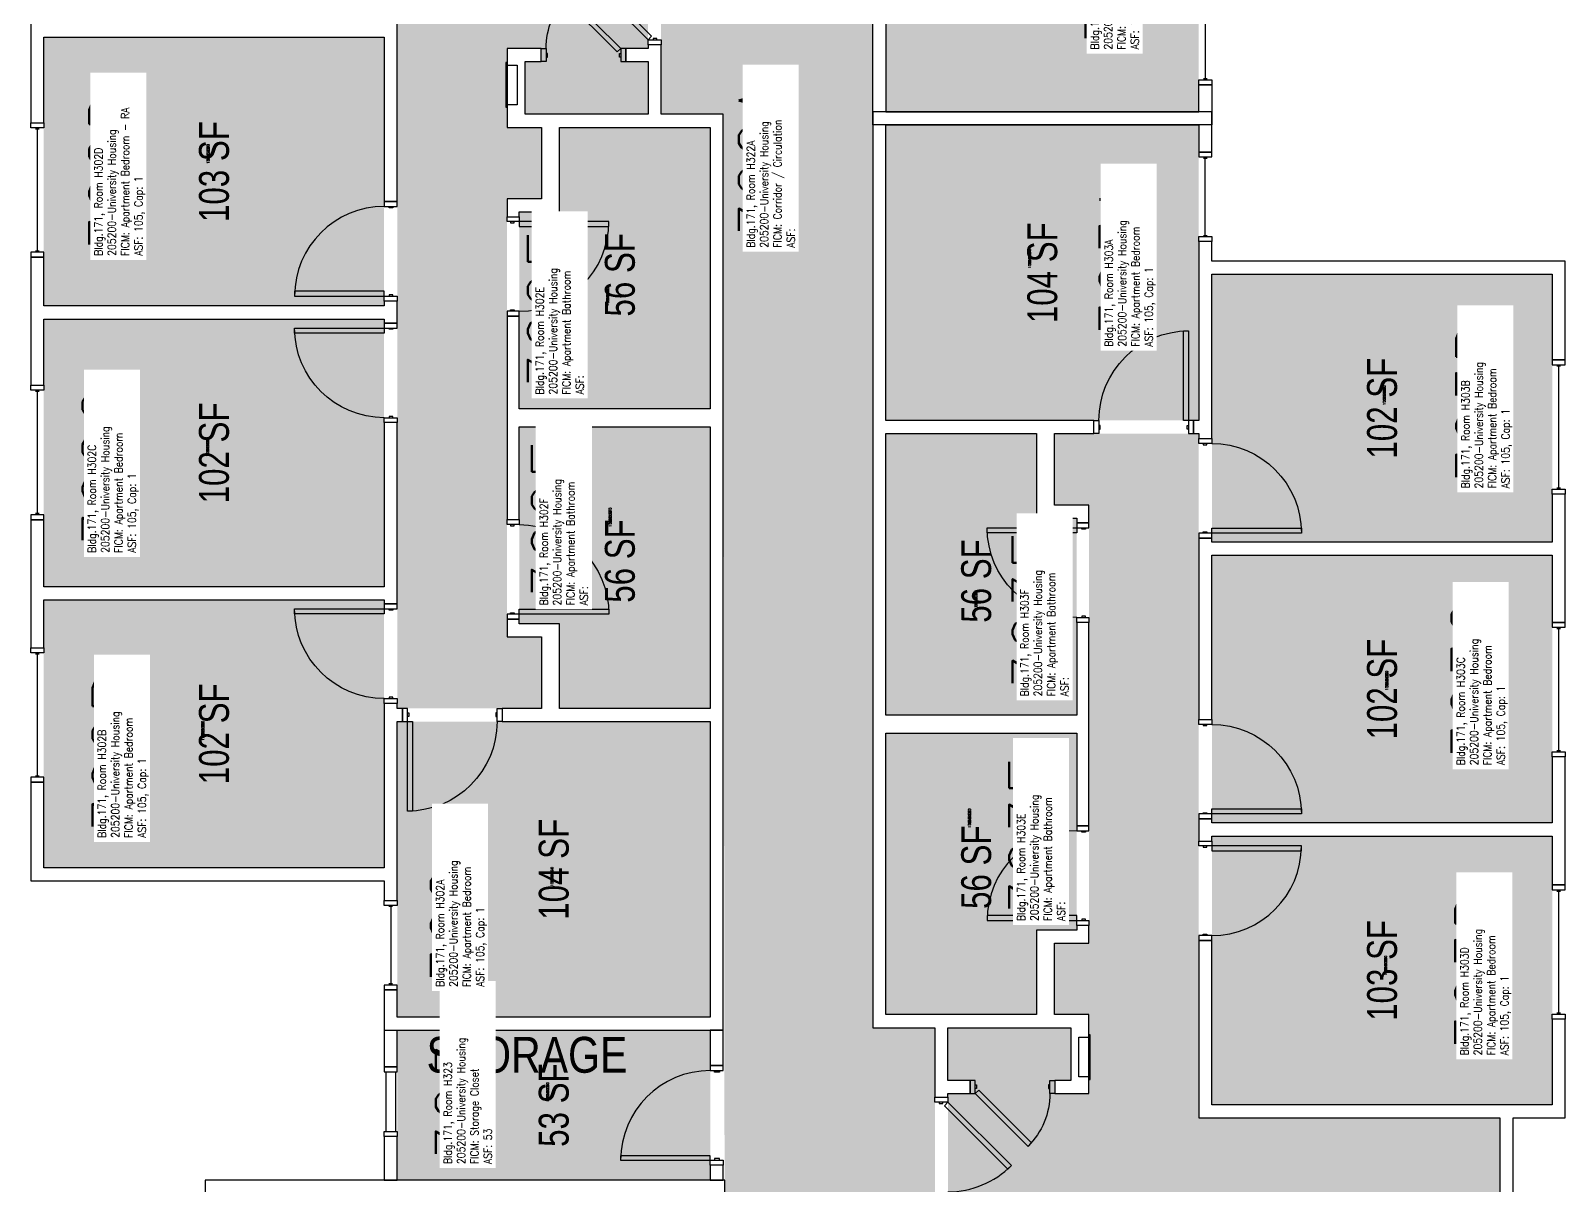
# Model space of a CAD drawing. Header units: inches. Extents: x -105 to 3698, y -798 to 1624.
# Drawn here: x -105 to 512, y 315 to 779 of the extents above; entities that cross this region are included whole.
import ezdxf
from ezdxf.enums import TextEntityAlignment as Align

# ---------------------------------------------------------------- set-up
doc = ezdxf.new("R2010")
doc.units = ezdxf.units.IN
doc.header["$LTSCALE"] = 96
doc.header["$MEASUREMENT"] = 0
for name, color, linetype in [('A-AREA-IDEN', 1, 'Continuous'), ('A-DOOR', 2, 'Continuous'), ('A-GLAZ', 1, 'Continuous'), ('A-IDEN-RNUM', 7, 'Continuous'), ('A-IDEN-SNUM', 4, 'Continuous'), ('A-IDEN-VNUM', 4, 'Continuous'), ('A-WALL', 5, 'Continuous'), ('AREA-TEXT', 3, 'Continuous'), ('E-POWER', 2, 'Continuous'), ('Rooms-Category-Color', 7, 'Continuous'), ('Rooms-College-Color', 7, 'Continuous'), ('Rooms-Department-Color', 7, 'Continuous'), ('Rooms-Division-Color', 7, 'Continuous'), ('Rooms-Information', 7, 'Continuous')]:
    doc.layers.add(name, color=color, linetype=linetype)
doc.styles.add('AREA', font='arial.ttf', dxfattribs={"width": 0.75, "height": 12})
doc.styles.add('ROOMSNUMBER', font='txt.shx', dxfattribs={"height": 0.03})
doc.styles.add('ROOMVNUMBER', font='simplex.shx', dxfattribs={"width": 0.85})
doc.styles.get("Standard").update_dxf_attribs({"font": 'ARIALN.TTF'})

msp = doc.modelspace()

# ---------------------------------------------------------------- hatches: boundary and pattern name
h = msp.add_hatch()
h.set_pattern_fill('ANSI31', color=256, angle=90, style=0)
h.set_pattern_definition([(135, (-477.59335, 317.76704), (-0.088388348, -0.088388348), [])])
h.paths.add_polyline_path([(106.36, 649.24), (106.36, 707.97), (115.57, 707.97), (115.57, 649.24)], flags=9)
h = msp.add_hatch()
h.set_pattern_fill('ANSI31', color=256, angle=-90, style=0)
h.set_pattern_definition([(315, (884.59335, 805.23048), (0.088388348, 0.088388348), [])])
h.paths.add_polyline_path([(300.64, 473.76), (300.64, 415.03), (291.43, 415.03), (291.43, 473.76)], flags=9)
at = {"layer": 'Rooms-Category-Color', "true_color": 0xadadad}
msp.add_hatch(color=253, dxfattribs=at).paths.add_polyline_path([(173.5, 174.25), (233.5, 174.25), (233.5, 295.64), (258.5, 295.64), (258.5, 377.97), (233.5, 377.97), (233.5, 1108.78), (258.5, 1108.78), (258.5, 1191.11), (233.5, 1191.11), (233.5, 1345.75), (223, 1345.75), (223, 1456.5), (173.5, 1456.5), (173.5, 1093.72), (148.5, 1093.72), (148.5, 1011.39), (173.5, 1011.39), (173.5, 827.36), (148.5, 827.36), (148.5, 745.03), (173.5, 745.03), (174.12, 207.25), (173.51, 207.25), (173.5, 206.25)])
at = {"layer": 'Rooms-Category-Color', "true_color": 0x728ef3}
for points in [[(42.5, 506.25), (42.5, 781.25), (-78.5, 781.25), (-78.5, 916.75), (38.13, 916.75), (38.13, 832.61), (143.25, 832.61), (143.25, 771.48), (134.3, 771.48), (134.3, 766.23), (143.25, 766.23), (143.25, 745.03), (93.88, 745.03), (93.88, 766.23), (100.3, 766.23), (100.3, 771.48), (86.63, 771.48), (86.63, 739.78), (100.5, 739.78), (100.5, 711.03), (86.63, 711.03), (86.63, 535), (100.5, 535), (100.5, 506.25)], [(238.75, 746), (364.5, 746), (364.5, 864.75), (238.75, 864.75)], [(-99.5, 668.01), (-99.5, 776.01), (37.25, 776.01), (37.25, 668.01), (-99.06, 668.02)], [(238.75, 740.75), (364.5, 740.75), (364.5, 622), (238.75, 622)], [(168.25, 626.67), (168.25, 739.79), (107.75, 739.79), (107.75, 705.79), (91.5, 705.79), (91.5, 626.65)], [(369.75, 680.75), (506.5, 680.75), (506.5, 573.12), (369.75, 573.12)], [(-99.5, 555.14), (-99.5, 662.76), (37.24, 662.77), (37.25, 555.14), (-99.06, 555.15)], [(91.5, 540.28), (91.5, 619.4), (168.25, 619.4), (168.25, 506.27), (107.75, 506.26), (107.75, 540.26)], [(238.75, 616.75), (238.75, 503.61), (315.5, 503.61), (315.5, 582.75), (299.25, 582.75), (299.25, 616.75)], [(364.5, 616.75), (364.5, 341.75), (485.5, 341.75), (485.5, 206.25), (368.88, 206.25), (368.88, 290.39), (263.75, 290.39), (263.75, 351.52), (272.7, 351.52), (272.7, 356.77), (263.75, 356.77), (263.75, 377.97), (313.13, 377.97), (313.13, 356.77), (306.7, 356.77), (306.7, 351.52), (320.38, 351.52), (320.38, 383.22), (306.5, 383.22), (306.5, 411.97), (320.38, 411.97), (320.38, 588), (306.5, 588), (306.5, 616.75)], [(369.75, 567.87), (506.5, 567.87), (506.5, 460.25), (369.75, 460.25)], [(-99.5, 549.89), (-99.5, 442.26), (37.25, 442.26), (37.24, 549.9), (-99.06, 549.9)], [(168.25, 382.27), (42.5, 382.26), (42.5, 501.01), (168.25, 501.01)], [(238.75, 496.36), (238.75, 383.22), (299.25, 383.22), (299.25, 417.22), (315.5, 417.22), (315.5, 496.36)], [(369.75, 455), (506.5, 455), (506.5, 347), (369.75, 347)], [(42.5, 377), (168.25, 377), (168.25, 316.75), (42.5, 316.75)]]:
    msp.add_hatch(color=171, dxfattribs=at).paths.add_polyline_path(points)
at = {"layer": 'Rooms-College-Color', "true_color": 0xadadad}
for points in [[(173.5, 174.25), (233.5, 174.25), (233.5, 295.64), (258.5, 295.64), (258.5, 377.97), (233.5, 377.97), (233.5, 1108.78), (258.5, 1108.78), (258.5, 1191.11), (233.5, 1191.11), (233.5, 1345.75), (223, 1345.75), (223, 1456.5), (173.5, 1456.5), (173.5, 1093.72), (148.5, 1093.72), (148.5, 1011.39), (173.5, 1011.39), (173.5, 827.36), (148.5, 827.36), (148.5, 745.03), (173.5, 745.03), (174.12, 207.25), (173.51, 207.25), (173.5, 206.25)], [(42.5, 506.25), (42.5, 781.25), (-78.5, 781.25), (-78.5, 916.75), (38.13, 916.75), (38.13, 832.61), (143.25, 832.61), (143.25, 771.48), (134.3, 771.48), (134.3, 766.23), (143.25, 766.23), (143.25, 745.03), (93.88, 745.03), (93.88, 766.23), (100.3, 766.23), (100.3, 771.48), (86.63, 771.48), (86.63, 739.78), (100.5, 739.78), (100.5, 711.03), (86.63, 711.03), (86.63, 535), (100.5, 535), (100.5, 506.25)], [(238.75, 746), (364.5, 746), (364.5, 864.75), (238.75, 864.75)], [(-99.5, 668.01), (-99.5, 776.01), (37.25, 776.01), (37.25, 668.01), (-99.06, 668.02)], [(238.75, 740.75), (364.5, 740.75), (364.5, 622), (238.75, 622)], [(168.25, 626.67), (168.25, 739.79), (107.75, 739.79), (107.75, 705.79), (91.5, 705.79), (91.5, 626.65)], [(369.75, 680.75), (506.5, 680.75), (506.5, 573.12), (369.75, 573.12)], [(-99.5, 555.14), (-99.5, 662.76), (37.24, 662.77), (37.25, 555.14), (-99.06, 555.15)], [(91.5, 540.28), (91.5, 619.4), (168.25, 619.4), (168.25, 506.27), (107.75, 506.26), (107.75, 540.26)], [(238.75, 616.75), (238.75, 503.61), (315.5, 503.61), (315.5, 582.75), (299.25, 582.75), (299.25, 616.75)], [(364.5, 616.75), (364.5, 341.75), (485.5, 341.75), (485.5, 206.25), (368.88, 206.25), (368.88, 290.39), (263.75, 290.39), (263.75, 351.52), (272.7, 351.52), (272.7, 356.77), (263.75, 356.77), (263.75, 377.97), (313.13, 377.97), (313.13, 356.77), (306.7, 356.77), (306.7, 351.52), (320.38, 351.52), (320.38, 383.22), (306.5, 383.22), (306.5, 411.97), (320.38, 411.97), (320.38, 588), (306.5, 588), (306.5, 616.75)], [(369.75, 567.87), (506.5, 567.87), (506.5, 460.25), (369.75, 460.25)], [(-99.5, 549.89), (-99.5, 442.26), (37.25, 442.26), (37.24, 549.9), (-99.06, 549.9)], [(168.25, 382.27), (42.5, 382.26), (42.5, 501.01), (168.25, 501.01)], [(238.75, 496.36), (238.75, 383.22), (299.25, 383.22), (299.25, 417.22), (315.5, 417.22), (315.5, 496.36)], [(369.75, 455), (506.5, 455), (506.5, 347), (369.75, 347)], [(42.5, 377), (168.25, 377), (168.25, 316.75), (42.5, 316.75)]]:
    msp.add_hatch(color=253, dxfattribs=at).paths.add_polyline_path(points)
at = {"layer": 'Rooms-Department-Color', "true_color": 0xacacac}
msp.add_hatch(color=253, dxfattribs=at).paths.add_polyline_path([(173.5, 174.25), (233.5, 174.25), (233.5, 295.64), (258.5, 295.64), (258.5, 377.97), (233.5, 377.97), (233.5, 1108.78), (258.5, 1108.78), (258.5, 1191.11), (233.5, 1191.11), (233.5, 1345.75), (223, 1345.75), (223, 1456.5), (173.5, 1456.5), (173.5, 1093.72), (148.5, 1093.72), (148.5, 1011.39), (173.5, 1011.39), (173.5, 827.36), (148.5, 827.36), (148.5, 745.03), (173.5, 745.03), (174.12, 207.25), (173.51, 207.25), (173.5, 206.25)])
at = {"layer": 'Rooms-Department-Color', "true_color": 0x604aed}
for points in [[(42.5, 506.25), (42.5, 781.25), (-78.5, 781.25), (-78.5, 916.75), (38.13, 916.75), (38.13, 832.61), (143.25, 832.61), (143.25, 771.48), (134.3, 771.48), (134.3, 766.23), (143.25, 766.23), (143.25, 745.03), (93.88, 745.03), (93.88, 766.23), (100.3, 766.23), (100.3, 771.48), (86.63, 771.48), (86.63, 739.78), (100.5, 739.78), (100.5, 711.03), (86.63, 711.03), (86.63, 535), (100.5, 535), (100.5, 506.25)], [(238.75, 746), (364.5, 746), (364.5, 864.75), (238.75, 864.75)], [(-99.5, 668.01), (-99.5, 776.01), (37.25, 776.01), (37.25, 668.01), (-99.06, 668.02)], [(238.75, 740.75), (364.5, 740.75), (364.5, 622), (238.75, 622)], [(168.25, 626.67), (168.25, 739.79), (107.75, 739.79), (107.75, 705.79), (91.5, 705.79), (91.5, 626.65)], [(369.75, 680.75), (506.5, 680.75), (506.5, 573.12), (369.75, 573.12)], [(-99.5, 555.14), (-99.5, 662.76), (37.24, 662.77), (37.25, 555.14), (-99.06, 555.15)], [(91.5, 540.28), (91.5, 619.4), (168.25, 619.4), (168.25, 506.27), (107.75, 506.26), (107.75, 540.26)], [(238.75, 616.75), (238.75, 503.61), (315.5, 503.61), (315.5, 582.75), (299.25, 582.75), (299.25, 616.75)], [(364.5, 616.75), (364.5, 341.75), (485.5, 341.75), (485.5, 206.25), (368.88, 206.25), (368.88, 290.39), (263.75, 290.39), (263.75, 351.52), (272.7, 351.52), (272.7, 356.77), (263.75, 356.77), (263.75, 377.97), (313.13, 377.97), (313.13, 356.77), (306.7, 356.77), (306.7, 351.52), (320.38, 351.52), (320.38, 383.22), (306.5, 383.22), (306.5, 411.97), (320.38, 411.97), (320.38, 588), (306.5, 588), (306.5, 616.75)], [(369.75, 567.87), (506.5, 567.87), (506.5, 460.25), (369.75, 460.25)], [(-99.5, 549.89), (-99.5, 442.26), (37.25, 442.26), (37.24, 549.9), (-99.06, 549.9)], [(168.25, 382.27), (42.5, 382.26), (42.5, 501.01), (168.25, 501.01)], [(238.75, 496.36), (238.75, 383.22), (299.25, 383.22), (299.25, 417.22), (315.5, 417.22), (315.5, 496.36)], [(369.75, 455), (506.5, 455), (506.5, 347), (369.75, 347)], [(42.5, 377), (168.25, 377), (168.25, 316.75), (42.5, 316.75)]]:
    msp.add_hatch(color=173, dxfattribs=at).paths.add_polyline_path(points)
at = {"layer": 'Rooms-Division-Color', "true_color": 0xadadad}
msp.add_hatch(color=253, dxfattribs=at).paths.add_polyline_path([(173.5, 174.25), (233.5, 174.25), (233.5, 295.64), (258.5, 295.64), (258.5, 377.97), (233.5, 377.97), (233.5, 1108.78), (258.5, 1108.78), (258.5, 1191.11), (233.5, 1191.11), (233.5, 1345.75), (223, 1345.75), (223, 1456.5), (173.5, 1456.5), (173.5, 1093.72), (148.5, 1093.72), (148.5, 1011.39), (173.5, 1011.39), (173.5, 827.36), (148.5, 827.36), (148.5, 745.03), (173.5, 745.03), (174.12, 207.25), (173.51, 207.25), (173.5, 206.25)])
at = {"layer": 'Rooms-Division-Color', "true_color": 0x604aed}
for points in [[(42.5, 506.25), (42.5, 781.25), (-78.5, 781.25), (-78.5, 916.75), (38.13, 916.75), (38.13, 832.61), (143.25, 832.61), (143.25, 771.48), (134.3, 771.48), (134.3, 766.23), (143.25, 766.23), (143.25, 745.03), (93.88, 745.03), (93.88, 766.23), (100.3, 766.23), (100.3, 771.48), (86.63, 771.48), (86.63, 739.78), (100.5, 739.78), (100.5, 711.03), (86.63, 711.03), (86.63, 535), (100.5, 535), (100.5, 506.25)], [(238.75, 746), (364.5, 746), (364.5, 864.75), (238.75, 864.75)], [(-99.5, 668.01), (-99.5, 776.01), (37.25, 776.01), (37.25, 668.01), (-99.06, 668.02)], [(238.75, 740.75), (364.5, 740.75), (364.5, 622), (238.75, 622)], [(168.25, 626.67), (168.25, 739.79), (107.75, 739.79), (107.75, 705.79), (91.5, 705.79), (91.5, 626.65)], [(369.75, 680.75), (506.5, 680.75), (506.5, 573.12), (369.75, 573.12)], [(-99.5, 555.14), (-99.5, 662.76), (37.24, 662.77), (37.25, 555.14), (-99.06, 555.15)], [(91.5, 540.28), (91.5, 619.4), (168.25, 619.4), (168.25, 506.27), (107.75, 506.26), (107.75, 540.26)], [(238.75, 616.75), (238.75, 503.61), (315.5, 503.61), (315.5, 582.75), (299.25, 582.75), (299.25, 616.75)], [(364.5, 616.75), (364.5, 341.75), (485.5, 341.75), (485.5, 206.25), (368.88, 206.25), (368.88, 290.39), (263.75, 290.39), (263.75, 351.52), (272.7, 351.52), (272.7, 356.77), (263.75, 356.77), (263.75, 377.97), (313.13, 377.97), (313.13, 356.77), (306.7, 356.77), (306.7, 351.52), (320.38, 351.52), (320.38, 383.22), (306.5, 383.22), (306.5, 411.97), (320.38, 411.97), (320.38, 588), (306.5, 588), (306.5, 616.75)], [(369.75, 567.87), (506.5, 567.87), (506.5, 460.25), (369.75, 460.25)], [(-99.5, 549.89), (-99.5, 442.26), (37.25, 442.26), (37.24, 549.9), (-99.06, 549.9)], [(168.25, 382.27), (42.5, 382.26), (42.5, 501.01), (168.25, 501.01)], [(238.75, 496.36), (238.75, 383.22), (299.25, 383.22), (299.25, 417.22), (315.5, 417.22), (315.5, 496.36)], [(369.75, 455), (506.5, 455), (506.5, 347), (369.75, 347)], [(42.5, 377), (168.25, 377), (168.25, 316.75), (42.5, 316.75)]]:
    msp.add_hatch(color=173, dxfattribs=at).paths.add_polyline_path(points)

# ---------------------------------------------------------------- linework, layer by layer
at = {"layer": 'A-DOOR'}
for p, q in [((173.5, 362.75), (168.25, 362.75)), ((168.25, 362.75), (168.25, 360.75)), ((168.25, 360.75), (173.5, 360.75)), ((170, 360.12), (170, 360.75)), ((170, 360.75), (172, 360.75)), ((172, 360.12), (170, 360.12)), ((172, 360.75), (172, 360.12)), ((173.5, 360.75), (173.5, 362.75)), ((168.25, 326.5), (132.25, 326.5)), ((132.25, 326.5), (132.25, 324.75)), ((132.25, 324.75), (168.25, 324.75)), ((168.25, 324.75), (168.25, 326.5)), ((168.25, 322.75), (168.25, 324.75)), ((168.25, 324.75), (173.5, 324.75)), ((173.5, 322.75), (168.25, 322.75)), ((172, 325.37), (170, 325.37)), ((170, 325.37), (170, 324.75)), ((170, 324.75), (172, 324.75)), ((172, 324.75), (172, 325.37)), ((173.5, 324.75), (173.5, 322.75))]:
    msp.add_line(p, q, dxfattribs=at)
for points in [[(143.25, 774.97), (144.66, 776.38), (119.21, 801.84), (117.79, 800.42)], [(132.3, 771.48), (130.89, 770.07), (109.67, 791.28), (111.09, 792.69)], [(102.3, 766.23), (100.3, 766.23), (100.3, 771.48), (102.3, 771.48)], [(132.3, 766.23), (134.3, 766.23), (134.3, 771.48), (132.3, 771.48)], [(148.5, 774.97), (148.5, 772.97), (143.25, 772.97), (143.25, 774.97)], [(146.75, 774.97), (146.75, 775.47), (145.25, 775.47), (145.25, 774.97)], [(102.3, 767.98), (102.8, 767.98), (102.8, 769.48), (102.3, 769.48)], [(132.3, 767.98), (131.8, 767.98), (131.8, 769.48), (132.3, 769.48)], [(42.5, 708), (42.5, 710), (37.25, 710), (37.25, 708)], [(40.75, 708), (40.75, 707.5), (39.25, 707.5), (39.25, 708)], [(86.63, 701.89), (86.63, 703.89), (91.5, 703.89), (91.5, 701.89)], [(88, 701.89), (88, 701.39), (89.5, 701.39), (89.5, 701.89)], [(91.5, 701.89), (91.5, 699.89), (127.5, 699.89), (127.5, 701.89)], [(37.25, 672), (37.25, 674), (1.25, 674), (1.25, 672)], [(42.5, 672), (42.5, 670), (37.25, 670), (37.25, 672)], [(40.75, 672), (40.75, 672.5), (39.25, 672.5), (39.25, 672)], [(86.63, 665.89), (86.63, 663.89), (91.5, 663.89), (91.5, 665.89)], [(88, 665.89), (88, 666.39), (89.5, 666.39), (89.5, 665.89)], [(42.5, 659.12), (42.5, 661.12), (37.25, 661.12), (37.25, 659.12)], [(37.25, 659.12), (37.25, 657.12), (1.25, 657.12), (1.25, 659.12)], [(40.75, 659.12), (40.75, 658.62), (39.25, 658.62), (39.25, 659.12)], [(360.38, 622), (358.38, 622), (358.38, 658), (360.38, 658)], [(42.5, 623.12), (42.5, 621.12), (37.25, 621.12), (37.25, 623.12)], [(40.75, 623.12), (40.75, 623.62), (39.25, 623.62), (39.25, 623.12)], [(324.38, 616.75), (322.38, 616.75), (322.38, 622), (324.38, 622)], [(324.38, 618.5), (324.88, 618.5), (324.88, 620), (324.38, 620)], [(360.38, 618.5), (359.88, 618.5), (359.88, 620), (360.38, 620)], [(360.38, 616.75), (362.38, 616.75), (362.38, 622), (360.38, 622)], [(364.5, 612.75), (364.5, 614.75), (369.75, 614.75), (369.75, 612.75)], [(366.25, 612.75), (366.25, 612.25), (367.75, 612.25), (367.75, 612.75)], [(86.63, 580.14), (86.63, 582.14), (91.5, 582.14), (91.5, 580.14)], [(88, 580.14), (88, 579.64), (89.5, 579.64), (89.5, 580.14)], [(320.38, 578.86), (320.38, 580.86), (315.5, 580.86), (315.5, 578.86)], [(315.5, 578.86), (315.5, 576.86), (279.5, 576.86), (279.5, 578.86)], [(319, 578.86), (319, 578.36), (317.5, 578.36), (317.5, 578.86)], [(364.5, 576.75), (364.5, 574.75), (369.75, 574.75), (369.75, 576.75)], [(366.25, 576.75), (366.25, 577.25), (367.75, 577.25), (367.75, 576.75)], [(369.75, 576.75), (369.75, 578.75), (405.75, 578.75), (405.75, 576.75)], [(37.25, 546.25), (37.25, 544.25), (1.25, 544.25), (1.25, 546.25)], [(42.5, 546.25), (42.5, 548.25), (37.25, 548.25), (37.25, 546.25)], [(40.75, 546.25), (40.75, 545.75), (39.25, 545.75), (39.25, 546.25)], [(86.63, 544.14), (86.63, 542.14), (91.5, 542.14), (91.5, 544.14)], [(88, 544.14), (88, 544.64), (89.5, 544.64), (89.5, 544.14)], [(91.5, 544.14), (91.5, 546.14), (127.5, 546.14), (127.5, 544.14)], [(320.38, 542.86), (320.38, 540.86), (315.5, 540.86), (315.5, 542.86)], [(319, 542.86), (319, 543.36), (317.5, 543.36), (317.5, 542.86)], [(42.5, 510.25), (42.5, 508.25), (37.25, 508.25), (37.25, 510.25)], [(40.75, 510.25), (40.75, 510.75), (39.25, 510.75), (39.25, 510.25)], [(46.62, 506.25), (44.62, 506.25), (44.62, 501), (46.62, 501)], [(82.62, 506.25), (84.62, 506.25), (84.62, 501), (82.62, 501)], [(46.62, 504.5), (47.12, 504.5), (47.12, 503), (46.62, 503)], [(46.62, 501), (48.62, 501), (48.62, 465), (46.62, 465)], [(82.62, 504.5), (82.12, 504.5), (82.12, 503), (82.62, 503)], [(364.5, 499.87), (364.5, 501.87), (369.75, 501.87), (369.75, 499.87)], [(366.25, 499.87), (366.25, 499.37), (367.75, 499.37), (367.75, 499.87)], [(364.5, 463.87), (364.5, 461.87), (369.75, 461.87), (369.75, 463.87)], [(366.25, 463.87), (366.25, 464.37), (367.75, 464.37), (367.75, 463.87)], [(369.75, 463.87), (369.75, 465.87), (405.75, 465.87), (405.75, 463.87)], [(320.38, 457.11), (320.38, 459.11), (315.5, 459.11), (315.5, 457.11)], [(319, 457.11), (319, 456.61), (317.5, 456.61), (317.5, 457.11)], [(364.5, 451), (364.5, 453), (369.75, 453), (369.75, 451)], [(366.25, 451), (366.25, 450.5), (367.75, 450.5), (367.75, 451)], [(369.75, 451), (369.75, 449), (405.75, 449), (405.75, 451)], [(315.5, 421.11), (315.5, 423.11), (279.5, 423.11), (279.5, 421.11)], [(320.38, 421.11), (320.38, 419.11), (315.5, 419.11), (315.5, 421.11)], [(319, 421.11), (319, 421.61), (317.5, 421.61), (317.5, 421.11)], [(364.5, 415), (364.5, 413), (369.75, 413), (369.75, 415)], [(366.25, 415), (366.25, 415.5), (367.75, 415.5), (367.75, 415)], [(274.7, 356.77), (272.7, 356.77), (272.7, 351.52), (274.7, 351.52)], [(274.7, 355.02), (275.2, 355.02), (275.2, 353.52), (274.7, 353.52)], [(274.7, 351.52), (276.11, 352.93), (297.33, 331.72), (295.91, 330.3)], [(304.7, 355.02), (304.2, 355.02), (304.2, 353.52), (304.7, 353.52)], [(304.7, 356.77), (306.7, 356.77), (306.7, 351.52), (304.7, 351.52)], [(258.5, 348.03), (258.5, 350.03), (263.75, 350.03), (263.75, 348.03)], [(260.25, 348.03), (260.25, 347.53), (261.75, 347.53), (261.75, 348.03)], [(263.75, 348.03), (262.34, 346.62), (287.79, 321.16), (289.21, 322.57)]]:
    msp.add_lwpolyline(points, close=True, dxfattribs=at)
at = {"layer": 'A-DOOR', "extrusion": (0, 0, -1)}
for centre, radius, start, end in [((-132.3, 771.48), 30, 0, 45), ((-37.25, 659.12), 36, 270, 0), ((-360.38, 622), 36, 0, 90), ((-369.75, 576.75), 36, 90, 180), ((-91.5, 544.14), 36, 90, 180), ((-315.5, 578.86), 36, 270, 0), ((-37.25, 546.25), 36, 270, 0), ((-46.62, 501), 36, 180, 270), ((-369.75, 463.87), 36, 90, 180), ((-274.7, 351.52), 30, 180, 225)]:
    msp.add_arc(centre, radius, start, end, dxfattribs=at)
at = {"layer": 'A-DOOR'}
for centre, start, end in [((37.25, 672), 90, 180), ((91.5, 701.89), 270, 0), ((315.5, 421.11), 90, 180), ((369.75, 451), 270, 0), ((168.25, 324.75), 90, 180), ((263.75, 348.03), 270, 315)]:
    msp.add_arc(centre, 36, start, end, dxfattribs=at)
at = {"layer": 'A-GLAZ'}
for p, q in [((367.13, 790.38), (367.13, 759.38)), ((366.38, 759.38), (367.88, 759.38)), ((-101.37, 739.09), (-102.87, 739.09)), ((-102.12, 739.09), (-102.12, 690.09)), ((366.38, 727.37), (367.88, 727.37)), ((367.13, 696.37), (367.13, 727.37)), ((366.38, 696.37), (367.88, 696.37)), ((-101.37, 690.09), (-102.87, 690.09)), ((508.38, 643.9), (509.88, 643.9)), ((509.13, 594.9), (509.13, 643.9)), ((-101.37, 633.62), (-102.87, 633.62)), ((-102.12, 633.62), (-102.12, 584.62)), ((508.38, 594.9), (509.88, 594.9)), ((-101.37, 584.62), (-102.87, 584.62)), ((508.38, 538.37), (509.88, 538.37)), ((509.13, 489.37), (509.13, 538.37)), ((-101.37, 528.1), (-102.87, 528.1)), ((-102.12, 528.1), (-102.12, 479.1)), ((508.38, 489.37), (509.88, 489.37)), ((-101.37, 479.1), (-102.87, 479.1)), ((508.38, 432.9), (509.88, 432.9)), ((509.13, 383.9), (509.13, 432.9)), ((40.63, 426.63), (39.13, 426.63)), ((39.88, 426.63), (39.88, 395.63)), ((40.63, 395.63), (39.13, 395.63)), ((508.38, 383.9), (509.88, 383.9)), ((42.5, 362.26), (37.25, 362.26)), ((37.25, 362.26), (37.25, 360.26)), ((37.25, 360.26), (42.5, 360.26)), ((37.87, 360.26), (37.87, 336.26)), ((41.87, 360.26), (41.87, 336.26)), ((42.5, 360.26), (42.5, 362.26)), ((37.25, 334.26), (37.25, 336.26)), ((37.25, 336.26), (42.5, 336.26)), ((42.5, 334.26), (37.25, 334.26)), ((42.5, 336.26), (42.5, 334.26))]:
    msp.add_line(p, q, dxfattribs=at)
for points in [[(369.75, 758.88), (369.75, 756.88), (364.5, 756.88), (364.5, 758.88)], [(-104.75, 739.59), (-104.75, 741.59), (-99.5, 741.59), (-99.5, 739.59)], [(369.75, 727.87), (369.75, 729.87), (364.5, 729.87), (364.5, 727.87)], [(369.75, 695.87), (369.75, 693.87), (364.5, 693.87), (364.5, 695.87)], [(-104.75, 689.59), (-104.75, 687.59), (-99.5, 687.59), (-99.5, 689.59)], [(511.75, 644.4), (511.75, 646.4), (506.5, 646.4), (506.5, 644.4)], [(-104.75, 634.12), (-104.75, 636.12), (-99.5, 636.12), (-99.5, 634.12)], [(511.75, 594.4), (511.75, 592.4), (506.5, 592.4), (506.5, 594.4)], [(-104.75, 584.12), (-104.75, 582.12), (-99.5, 582.12), (-99.5, 584.12)], [(511.75, 538.87), (511.75, 540.87), (506.5, 540.87), (506.5, 538.87)], [(-104.75, 528.6), (-104.75, 530.6), (-99.5, 530.6), (-99.5, 528.6)], [(511.75, 488.87), (511.75, 486.87), (506.5, 486.87), (506.5, 488.87)], [(-104.75, 478.6), (-104.75, 476.6), (-99.5, 476.6), (-99.5, 478.6)], [(511.75, 433.4), (511.75, 435.4), (506.5, 435.4), (506.5, 433.4)], [(37.25, 427.13), (37.25, 429.13), (42.5, 429.13), (42.5, 427.13)], [(37.25, 395.13), (37.25, 393.13), (42.5, 393.13), (42.5, 395.13)], [(511.75, 383.4), (511.75, 381.4), (506.5, 381.4), (506.5, 383.4)]]:
    msp.add_lwpolyline(points, close=True, dxfattribs=at)
at = {"layer": 'A-WALL'}
for p, q in [((233.5, 740.75), (233.5, 869.37)), ((238.75, 864.75), (238.75, 746)), ((-104.75, 781.25), (-104.75, 741.59)), ((42.5, 710), (42.5, 781.25)), ((-99.5, 741.59), (-99.5, 776)), ((-99.5, 776), (37.25, 776)), ((37.25, 776), (37.25, 710)), ((86.63, 771.48), (86.63, 739.78)), ((100.3, 771.48), (86.63, 771.48)), ((100.3, 766.23), (100.3, 771.48)), ((143.25, 771.48), (134.3, 771.48)), ((134.3, 771.48), (134.3, 766.23)), ((143.25, 772.97), (143.25, 771.48)), ((148.5, 772.97), (143.25, 772.97)), ((148.5, 745.03), (148.5, 772.97)), ((93.88, 745.03), (93.88, 766.23)), ((93.88, 766.23), (100.3, 766.23)), ((134.3, 766.23), (143.25, 766.23)), ((143.25, 766.23), (143.25, 745.03)), ((364.5, 746), (364.5, 756.88)), ((364.5, 756.88), (369.75, 756.88)), ((369.75, 756.88), (369.75, 740.75)), ((369.75, 746), (233.5, 746)), ((233.5, 746), (233.5, 617.37)), ((238.75, 746), (364.5, 746)), ((369.75, 729.87), (369.75, 746)), ((-104.75, 741.59), (-99.5, 741.59)), ((143.25, 745.03), (93.88, 745.03)), ((173.5, 745.03), (148.5, 745.03)), ((173.5, 505.62), (173.5, 745.03)), ((369.75, 740.75), (233.5, 740.75)), ((238.75, 740.75), (364.5, 740.75)), ((238.75, 622), (238.75, 740.75)), ((364.5, 740.75), (364.5, 729.87)), ((86.63, 739.78), (100.5, 739.78)), ((100.5, 739.78), (100.5, 711.03)), ((107.75, 705.78), (107.75, 739.78)), ((107.75, 739.78), (168.25, 739.78)), ((168.25, 739.78), (168.25, 626.64)), ((364.5, 729.87), (369.75, 729.87)), ((37.25, 710), (42.5, 710)), ((86.63, 711.03), (86.63, 703.89)), ((100.5, 711.03), (86.63, 711.03)), ((86.63, 703.89), (91.5, 703.89)), ((91.5, 703.89), (91.5, 705.78)), ((91.5, 705.78), (107.75, 705.78)), ((369.75, 693.87), (364.5, 693.87)), ((364.5, 693.87), (364.5, 685.37)), ((369.75, 686), (369.75, 693.87)), ((-104.75, 687.59), (-104.75, 636.12)), ((-99.5, 687.59), (-104.75, 687.59)), ((-99.5, 668), (-99.5, 687.59)), ((364.5, 685.37), (364.5, 622)), ((511.75, 686), (369.75, 686)), ((511.75, 646.4), (511.75, 686)), ((369.75, 680.75), (506.5, 680.75)), ((369.75, 614.75), (369.75, 680.75)), ((506.5, 680.75), (506.5, 646.4)), ((37.25, 668), (-99.5, 668)), ((37.25, 670), (37.25, 668)), ((42.5, 670), (37.25, 670)), ((42.5, 661.12), (42.5, 670)), ((-99.5, 636.12), (-99.5, 662.75)), ((-99.5, 662.75), (37.25, 662.75)), ((37.25, 662.75), (37.25, 661.12)), ((37.25, 661.12), (42.5, 661.12)), ((86.63, 663.89), (86.63, 582.14)), ((91.5, 663.89), (86.63, 663.89)), ((91.5, 626.64), (91.5, 663.89)), ((506.5, 646.4), (511.75, 646.4)), ((-104.75, 636.12), (-99.5, 636.12)), ((168.25, 626.64), (91.5, 626.64)), ((37.25, 621.12), (37.25, 555.12)), ((42.5, 621.12), (37.25, 621.12)), ((42.5, 548.25), (42.5, 621.12)), ((91.5, 582.14), (91.5, 619.39)), ((91.5, 619.39), (168.25, 619.39)), ((168.25, 619.39), (168.25, 506.25)), ((233.5, 617.37), (233.5, 377.97)), ((319.75, 622), (238.75, 622)), ((238.75, 616.75), (299.25, 616.75)), ((238.75, 503.61), (238.75, 616.75)), ((299.25, 616.75), (299.25, 582.75)), ((306.5, 616.75), (319.75, 616.75)), ((306.5, 588), (306.5, 616.75)), ((322.38, 622), (319.75, 622)), ((319.75, 616.75), (322.38, 616.75)), ((322.38, 616.75), (322.38, 622)), ((364.5, 622), (362.38, 622)), ((362.38, 622), (362.38, 616.75)), ((362.38, 616.75), (364.5, 616.75)), ((364.5, 616.75), (364.5, 614.75)), ((364.5, 614.75), (369.75, 614.75)), ((511.75, 592.4), (506.5, 592.4)), ((506.5, 592.4), (506.5, 573.12)), ((511.75, 540.87), (511.75, 592.4)), ((320.38, 588), (306.5, 588)), ((320.38, 580.86), (320.38, 588)), ((-99.5, 582.12), (-104.75, 582.12)), ((-104.75, 582.12), (-104.75, 530.6)), ((-99.5, 555.12), (-99.5, 582.12)), ((86.63, 582.14), (91.5, 582.14)), ((299.25, 582.75), (315.5, 582.75)), ((315.5, 582.75), (315.5, 580.86)), ((315.5, 580.86), (320.38, 580.86)), ((369.75, 574.75), (364.5, 574.75)), ((364.5, 574.75), (364.5, 501.87)), ((369.75, 573.12), (369.75, 574.75)), ((506.5, 573.12), (369.75, 573.12)), ((369.75, 567.87), (506.5, 567.87)), ((369.75, 501.87), (369.75, 567.87)), ((506.5, 567.87), (506.5, 540.87)), ((37.25, 555.12), (-99.5, 555.12)), ((-99.5, 549.87), (37.25, 549.87)), ((-99.5, 530.6), (-99.5, 549.87)), ((37.25, 549.87), (37.25, 548.25)), ((37.25, 548.25), (42.5, 548.25)), ((86.63, 542.14), (86.63, 535)), ((91.5, 542.14), (86.63, 542.14)), ((91.5, 540.25), (91.5, 542.14)), ((107.75, 540.25), (91.5, 540.25)), ((107.75, 506.25), (107.75, 540.25)), ((320.38, 540.86), (315.5, 540.86)), ((315.5, 540.86), (315.5, 503.61)), ((320.38, 459.11), (320.38, 540.86)), ((506.5, 540.87), (511.75, 540.87)), ((-104.75, 530.6), (-99.5, 530.6)), ((86.63, 535), (100.5, 535)), ((100.5, 535), (100.5, 506.25)), ((37.25, 508.25), (37.25, 442.25)), ((42.5, 508.25), (37.25, 508.25)), ((42.5, 506.25), (42.5, 508.25)), ((44.62, 506.25), (42.5, 506.25)), ((44.62, 501), (44.62, 506.25)), ((87.25, 506.25), (84.62, 506.25)), ((84.62, 506.25), (84.62, 501)), ((100.5, 506.25), (87.25, 506.25)), ((168.25, 506.25), (107.75, 506.25)), ((173.5, 377), (173.5, 505.62)), ((42.5, 437.62), (42.5, 501)), ((42.5, 501), (44.62, 501)), ((84.62, 501), (87.25, 501)), ((87.25, 501), (168.25, 501)), ((168.25, 501), (168.25, 382.25)), ((315.5, 503.61), (238.75, 503.61)), ((364.5, 501.87), (369.75, 501.87)), ((238.75, 496.36), (315.5, 496.36)), ((238.75, 383.22), (238.75, 496.36)), ((315.5, 496.36), (315.5, 459.11)), ((511.75, 486.87), (506.5, 486.87)), ((506.5, 486.87), (506.5, 460.25)), ((511.75, 435.4), (511.75, 486.87)), ((-104.75, 476.6), (-104.75, 437)), ((-99.5, 476.6), (-104.75, 476.6)), ((-99.5, 442.25), (-99.5, 476.6)), ((315.5, 459.11), (320.38, 459.11)), ((369.75, 461.87), (364.5, 461.87)), ((364.5, 461.87), (364.5, 453)), ((369.75, 460.25), (369.75, 461.87)), ((506.5, 460.25), (369.75, 460.25)), ((364.5, 453), (369.75, 453)), ((369.75, 455), (506.5, 455)), ((369.75, 453), (369.75, 455)), ((506.5, 455), (506.5, 435.4)), ((37.25, 442.25), (-99.5, 442.25)), ((-104.75, 437), (37.25, 437)), ((37.25, 437), (37.25, 429.13)), ((42.5, 429.13), (42.5, 437.62)), ((506.5, 435.4), (511.75, 435.4)), ((37.25, 429.13), (42.5, 429.13)), ((315.5, 417.22), (299.25, 417.22)), ((299.25, 417.22), (299.25, 383.22)), ((320.38, 419.11), (315.5, 419.11)), ((315.5, 419.11), (315.5, 417.22)), ((320.38, 411.97), (320.38, 419.11)), ((306.5, 411.97), (320.38, 411.97)), ((306.5, 383.22), (306.5, 411.97)), ((369.75, 413), (364.5, 413)), ((364.5, 413), (364.5, 341.75)), ((369.75, 347), (369.75, 413)), ((37.25, 393.13), (37.25, 377)), ((42.5, 393.13), (37.25, 393.13)), ((42.5, 382.25), (42.5, 393.13)), ((168.25, 382.25), (42.5, 382.25)), ((299.25, 383.22), (238.75, 383.22)), ((320.38, 383.22), (306.5, 383.22)), ((320.38, 351.52), (320.38, 383.22)), ((37.25, 377), (42.5, 377)), ((37.25, 377), (37.25, 362.26)), ((37.25, 377), (173.5, 377)), ((42.5, 362.26), (42.5, 377)), ((173.5, 377), (168.25, 377)), ((168.25, 377), (168.25, 362.75)), ((173.5, 362.75), (173.5, 377)), ((233.5, 377.97), (258.5, 377.97)), ((258.5, 377.97), (258.5, 350.03)), ((263.75, 356.77), (263.75, 377.97)), ((263.75, 377.97), (313.13, 377.97)), ((313.13, 377.97), (313.13, 356.77)), ((511.75, 381.4), (506.5, 381.4)), ((506.5, 381.4), (506.5, 347)), ((511.75, 341.75), (511.75, 381.4)), ((37.25, 362.26), (42.5, 362.26)), ((168.25, 362.75), (173.5, 362.75)), ((272.7, 356.77), (263.75, 356.77)), ((263.75, 351.52), (272.7, 351.52)), ((263.75, 350.03), (263.75, 351.52)), ((272.7, 351.52), (272.7, 356.77)), ((313.13, 356.77), (306.7, 356.77)), ((306.7, 356.77), (306.7, 351.52)), ((306.7, 351.52), (320.38, 351.52)), ((258.5, 350.03), (263.75, 350.03)), ((506.5, 347), (369.75, 347)), ((364.5, 341.75), (485.5, 341.75)), ((485.5, 341.75), (485.5, 310.36)), ((490.75, 341.75), (511.75, 341.75)), ((490.75, 310.36), (490.75, 341.75)), ((42.5, 334.26), (37.25, 334.26)), ((37.25, 334.26), (37.25, 316.75)), ((42.5, 316.75), (42.5, 334.26)), ((173.5, 322.75), (168.25, 322.75)), ((168.25, 322.75), (168.25, 316.75)), ((173.5, 316.75), (173.5, 322.75)), ((-34.63, 316.75), (-34.63, 280)), ((174.12, 316.75), (-34.63, 316.75)), ((37.25, 316.75), (42.5, 316.75)), ((168.25, 316.75), (173.5, 316.75)), ((174.12, 255.87), (174.12, 316.75))]:
    msp.add_line(p, q, dxfattribs=at)
at = {"layer": 'E-POWER'}
for points in [[(86.63, 765.83), (86.13, 765.83), (86.13, 747.83), (86.63, 747.83)], [(320.38, 357.17), (320.88, 357.17), (320.88, 375.17), (320.38, 375.17)]]:
    msp.add_lwpolyline(points, close=True, dxfattribs=at)
for points in [[(86.63, 764.83), (90.63, 764.83), (90.63, 748.83), (86.63, 748.83)], [(320.38, 358.17), (316.38, 358.17), (316.38, 374.17), (320.38, 374.17)]]:
    msp.add_lwpolyline(points, dxfattribs=at)

# ---------------------------------------------------------------- texts
at = {"layer": 'A-AREA-IDEN'}
msp.add_text('STORAGE', height=14.4, dxfattribs=at).set_placement((94.63, 359.89), align=Align.CENTER)
at = {"layer": 'A-IDEN-RNUM', "style": 'ROOMSNUMBER', "width": 0.85}
for s, p in [('0302-D0', (-33.48, 729.09)), ('0303-A0', (296.56, 687.04)), ('0302-E0', (127.06, 671.96)), ('0303-B0', (439.02, 632.15)), ('0302-C0', (-33.65, 611.39)), ('0302-F0', (128.07, 583.1)), ('0303-F0', (275.04, 549.89)), ('0303-C0', (440.07, 517.51)), ('0302-B0', (-35.57, 497.31)), ('0303-E0', (272.42, 462.2)), ('0302-A0', (104.7, 438.71)), ('0303-D0', (439.58, 402.98)), ('0323-00', (102.91, 352.1))]:
    msp.add_text(s, height=1, rotation=90, dxfattribs=at).set_placement(p, align=Align.MIDDLE_CENTER)
at = {"layer": 'A-IDEN-SNUM', "style": 'ROOMSNUMBER', "width": 0.85}
for s, p in [('1710H302D0', (-33.48, 729.09)), ('1710H303A0', (296.56, 687.04)), ('1710H302E0', (127.06, 671.96)), ('1710H303B0', (439.02, 632.15)), ('1710H302C0', (-33.65, 611.39)), ('1710H302F0', (128.07, 583.1)), ('1710H303F0', (275.04, 549.89)), ('1710H303C0', (440.07, 517.51)), ('1710H302B0', (-35.57, 497.31)), ('1710H303E0', (272.42, 462.2)), ('1710H302A0', (104.7, 438.71)), ('1710H303D0', (439.58, 402.98)), ('1710H32300', (102.91, 352.1))]:
    msp.add_text(s, height=1, rotation=90, dxfattribs=at).set_placement(p, align=Align.MIDDLE_CENTER)
at = {"layer": 'A-IDEN-VNUM', "style": 'ROOMVNUMBER', "width": 0.85}
for s, p in [('305D', (330.23, 804.73)), ('302D', (-70.05, 721.84)), ('322A', (190.97, 726.01)), ('303A', (335.84, 686.26)), ('302E', (106.16, 665.67)), ('303B', (479.15, 628.36)), ('302C', (-72.65, 602.95)), ('302F', (107.82, 580.89)), ('303F', (300.96, 544.34)), ('303C', (477.23, 517.59)), ('302B', (-68.62, 487.96)), ('303E', (299.52, 454.09)), ('302', (67.19, 418.97)), ('303D', (478.74, 400.57)), ('323', (69.23, 347.76))]:
    msp.add_text(s, height=22.5, rotation=90, dxfattribs=at).set_placement(p, align=Align.MIDDLE_CENTER)
at = {"layer": 'AREA-TEXT', "style": 'AREA', "width": 0.75}
for s, p in [('103 SF', (-31.12, 722.01)), ('56 SF', (131.93, 680.54)), ('104 SF', (301.62, 681.37)), ('102 SF', (438.12, 626.94)), ('102 SF', (-31.13, 608.95)), ('56 SF', (131.93, 565.52)), ('56 SF', (275.07, 557.49)), ('102 SF', (438.12, 514.06)), ('102 SF', (-31.13, 496.08)), ('104 SF', (105.37, 441.64)), ('56 SF', (275.07, 442.48)), ('103 SF', (438.12, 401)), ('53 SF', (105.37, 346.87))]:
    msp.add_text(s, height=12, rotation=90, dxfattribs=at).set_placement(p, align=Align.MIDDLE_CENTER)

# ---------------------------------------------------------------- next in the draw order: texts
at = {"layer": 'Rooms-Information', "width": 72, "attachment_point": 7, "rotation": 90, "style": 'ROOMVNUMBER', "bg_fill": 3, "box_fill_scale": 1.5, "bg_fill_color": 256, "bg_fill_true_color": 13158600, "bg_fill_transparency": 0}
for s, insert, char_height in [('Bldg.171, Room H305D^M^J205200-University Housing^M^JFICM: Apartment Bedroom^M^JASF: 105, Cap: 1', (341.48, 771.03), 3.2143), ('Bldg.171, Room H322A^M^J205200-University Housing^M^JFICM: Corridor / Circulation^M^JASF: ', (202.22, 691.4), 3.2143), ('Bldg.171, Room H302D^M^J205200-University Housing^M^JFICM: Apartment Bedroom - RA^M^JASF: 105, Cap: 1', (-58.8, 688.15), 3.21429), ('Bldg.171, Room H303A^M^J205200-University Housing^M^JFICM: Apartment Bedroom^M^JASF: 105, Cap: 1', (347.09, 651.65), 3.2143), ('Bldg.171, Room H302E^M^J205200-University Housing^M^JFICM: Apartment Bathroom^M^JASF: ', (117.41, 632.43), 3.2143), ('Bldg.171, Room H303B^M^J205200-University Housing^M^JFICM: Apartment Bedroom^M^JASF: 105, Cap: 1', (490.4, 594.67), 3.2143), ('Bldg.171, Room H302C^M^J205200-University Housing^M^JFICM: Apartment Bedroom^M^JASF: 105, Cap: 1', (-61.4, 568.8), 3.2143), ('Bldg.171, Room H302F^M^J205200-University Housing^M^JFICM: Apartment Bathroom^M^JASF: ', (119.07, 547.65), 3.2143), ('Bldg.171, Room H303F^M^J205200-University Housing^M^JFICM: Apartment Bathroom^M^JASF: ', (312.21, 511.1), 3.2143), ('Bldg.171, Room H303C^M^J205200-University Housing^M^JFICM: Apartment Bedroom^M^JASF: 105, Cap: 1', (488.48, 483.44), 3.2143), ('Bldg.171, Room H302B^M^J205200-University Housing^M^JFICM: Apartment Bedroom^M^JASF: 105, Cap: 1', (-57.37, 454.27), 3.2143), ('Bldg.171, Room H303E^M^J205200-University Housing^M^JFICM: Apartment Bathroom^M^JASF: ', (310.77, 420.85), 3.2143), ('Bldg.171, Room H302A^M^J205200-University Housing^M^JFICM: Apartment Bedroom^M^JASF: 105, Cap: 1', (78.44, 394.38), 3.2143), ('Bldg.171, Room H303D^M^J205200-University Housing^M^JFICM: Apartment Bedroom^M^JASF: 105, Cap: 1', (489.99, 366.87), 3.2143)]:
    msp.add_mtext(s, dxfattribs=dict(at, insert=insert, char_height=char_height))

# ---------------------------------------------------------------- next in the draw order: texts
at = {"layer": 'Rooms-Information', "insert": (80.48, 323.17), "char_height": 3.2143, "width": 72, "attachment_point": 7, "rotation": 90, "style": 'ROOMVNUMBER', "bg_fill": 3, "box_fill_scale": 1.5, "bg_fill_color": 256, "bg_fill_true_color": 13158600, "bg_fill_transparency": 0}
msp.add_mtext('Bldg.171, Room H323^M^J205200-University Housing^M^JFICM: Storage Closet^M^JASF: 53', dxfattribs=at)

doc.saveas('drawing.dxf')
